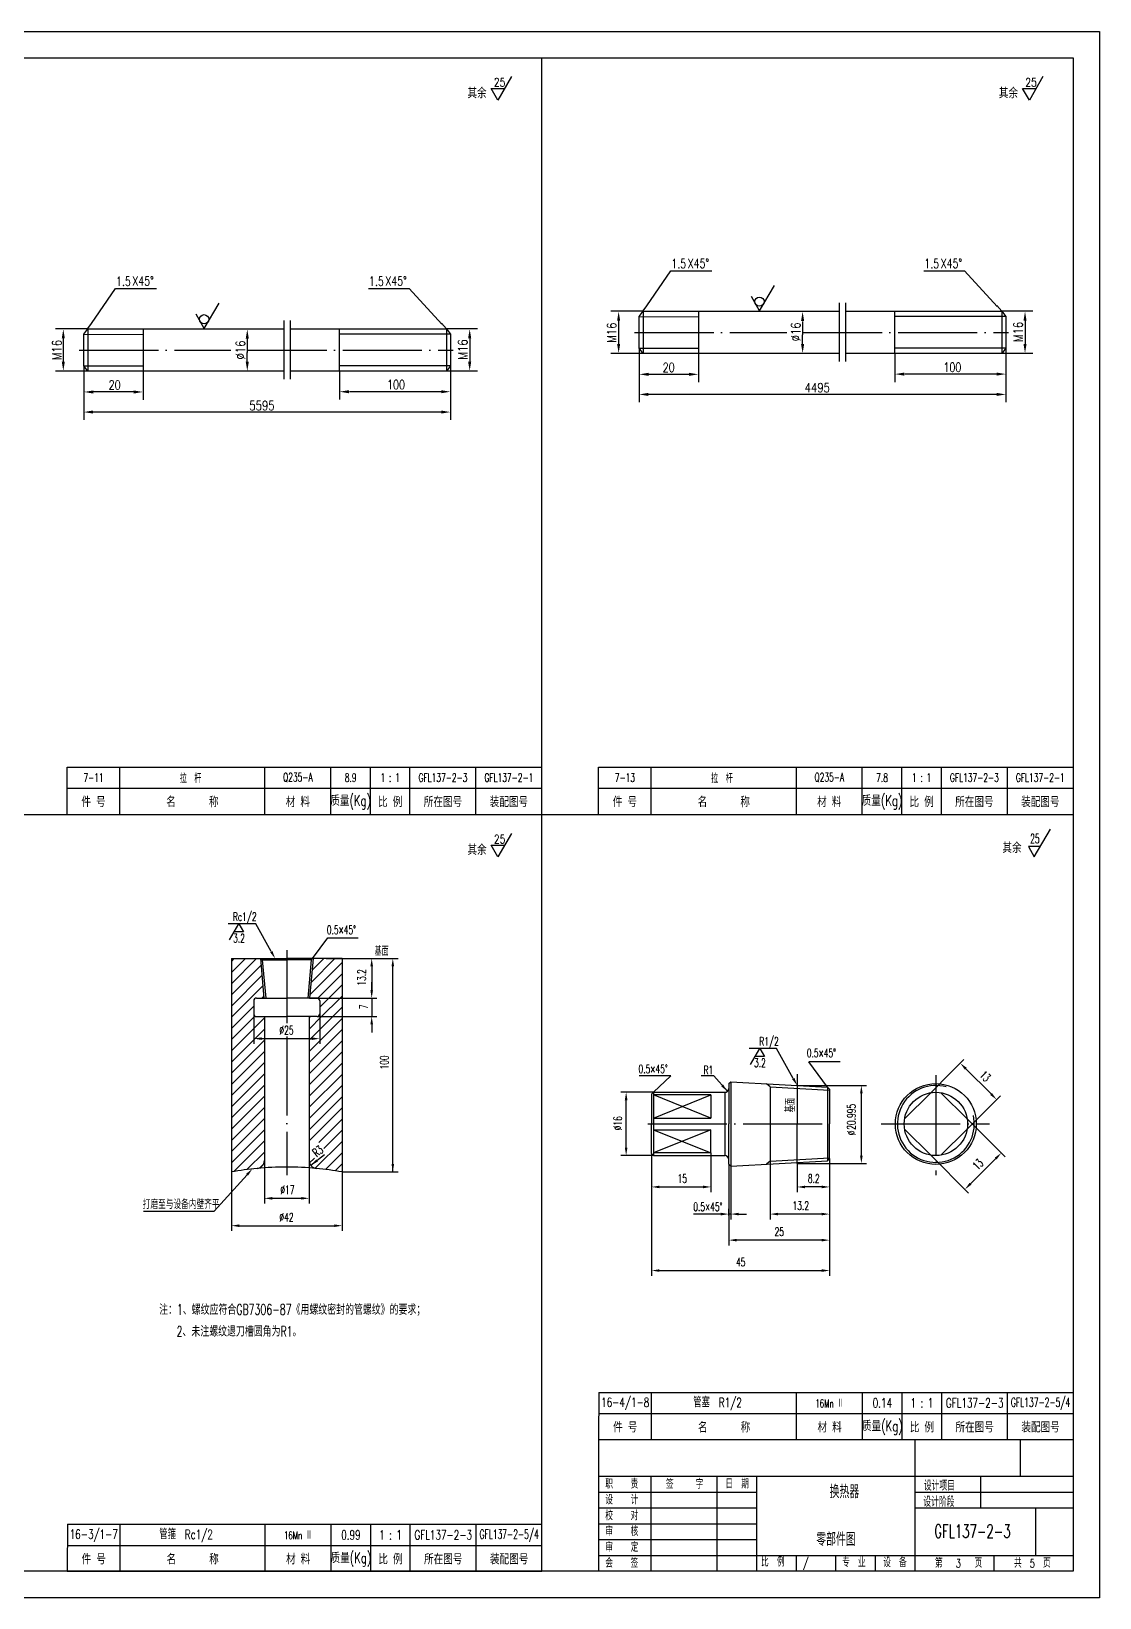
# Model space of a CAD drawing. Extents: x -955 to 1252, y 69 to 1417.
# Drawn here: x 847 to 1252, y 77 to 671 of the extents above; entities that cross this region are included whole.
import ezdxf
from ezdxf.enums import TextEntityAlignment as Align

# ---------------------------------------------------------------- set-up
doc = ezdxf.new("R2010")
doc.units = 0
doc.header["$MEASUREMENT"] = 0
doc.linetypes.add('DASHDOT-M', pattern=[36, 30, -3, 0, -3])
doc.linetypes.add('DIVIDE-M', pattern=[39, 30, -3, 0, -3, 0, -3])
doc.layers.get('0').update_dxf_attribs({"linetype": 'CONTINUOUS'})
for name, color, linetype in [('1', 3, 'CONTINUOUS'), ('CDR_DWG1', 4, 'CONTINUOUS'), ('CDR_DWG3', 1, 'DASHDOT-M'), ('CDR_DWG4', 3, 'DIVIDE-M'), ('XS', 2, 'CONTINUOUS')]:
    doc.layers.add(name, color=color, linetype=linetype)
doc.styles.add('HZ', font='romans', dxfattribs={"width": 0.7, "bigfont": 'hz'})

# ---------------------------------------------------------------- blocks, each defined once
blk = doc.blocks.new('*X116')
at = {"layer": '1', "color": 0, "linetype": 'Continuous'}
for p, q in [((-21353.77, -21613.13), (-21344.22, -21603.58)), ((-21353.77, -21608.89), (-21348.46, -21603.58)), ((-21353.77, -21604.65), (-21352.71, -21603.58)), ((-21323.57, -21612.63), (-21314.52, -21603.58)), ((-21323.15, -21607.97), (-21318.76, -21603.58)), ((-21353.77, -21617.37), (-21342.55, -21606.16)), ((-21324, -21617.3), (-21311.77, -21605.07)), ((-21321.04, -21618.58), (-21311.77, -21609.32)), ((-21353.77, -21621.62), (-21342.2, -21610.05)), ((-21353.77, -21625.86), (-21341.85, -21613.94)), ((-21316.79, -21618.58), (-21311.77, -21613.56)), ((-21342.25, -21618.58), (-21341.49, -21617.83)), ((-21321.06, -21618.61), (-21321.04, -21618.58)), ((-21320.27, -21622.06), (-21316.79, -21618.58)), ((-21319.55, -21625.58), (-21312.55, -21618.58)), ((-21312.55, -21618.58), (-21311.77, -21617.8)), ((-21353.77, -21630.1), (-21345.27, -21621.6)), ((-21353.77, -21634.34), (-21344.83, -21625.41)), ((-21353.77, -21638.59), (-21341.27, -21626.09)), ((-21324.27, -21634.54), (-21315.31, -21625.58)), ((-21324.27, -21630.3), (-21319.55, -21625.58)), ((-21324.27, -21626.06), (-21323.79, -21625.58)), ((-21324.27, -21638.79), (-21311.77, -21626.29)), ((-21315.31, -21625.58), (-21311.77, -21622.04)), ((-21353.77, -21642.83), (-21341.27, -21630.33)), ((-21324.27, -21643.03), (-21311.77, -21630.53)), ((-21353.77, -21647.07), (-21341.27, -21634.57)), ((-21353.77, -21651.32), (-21341.27, -21638.82)), ((-21324.27, -21647.27), (-21311.77, -21634.77)), ((-21324.27, -21651.51), (-21311.77, -21639.01)), ((-21353.77, -21655.56), (-21341.27, -21643.06)), ((-21324.27, -21655.76), (-21311.77, -21643.26)), ((-21353.77, -21659.8), (-21341.27, -21647.3)), ((-21324.27, -21660), (-21311.77, -21647.5)), ((-21353.77, -21664.04), (-21341.27, -21651.54)), ((-21353.77, -21668.29), (-21341.27, -21655.79)), ((-21324.27, -21664.24), (-21311.77, -21651.74)), ((-21324.27, -21668.48), (-21311.77, -21655.98)), ((-21353.77, -21672.53), (-21341.27, -21660.03)), ((-21324.27, -21672.73), (-21311.77, -21660.23)), ((-21353.77, -21676.77), (-21341.27, -21664.27)), ((-21353.77, -21681.01), (-21341.27, -21668.51)), ((-21320.58, -21673.29), (-21311.77, -21664.47)), ((-21318.66, -21675.61), (-21311.77, -21668.71)), ((-21352.85, -21684.34), (-21341.27, -21672.76)), ((-21321.94, -21683.13), (-21311.77, -21672.96)), ((-21347.87, -21683.6), (-21341.27, -21677)), ((-21324.27, -21676.97), (-21324.13, -21676.83)), ((-21324.27, -21681.21), (-21322.28, -21679.22)), ((-21318.11, -21683.54), (-21311.77, -21677.2)), ((-21343.11, -21683.08), (-21341.27, -21681.24)), ((-21314.39, -21684.06), (-21311.77, -21681.44))]:
    blk.add_line(p, q, dxfattribs=at)
blk = doc.blocks.new('CZD')
at = {"layer": 'XS'}
blk.add_lwpolyline([(3.5, 6.06), (0, 0), (-1.75, 3.03), (1.75, 3.03)], dxfattribs=at)

msp = doc.modelspace()

# ---------------------------------------------------------------- linework, layer by layer
for p, q in [((410.85, 671.44), (1251.85, 671.44)), ((1251.85, 671.44), (1251.85, 77.44)), ((1040.35, 87.44), (1040.35, 661.44)), ((1080.17, 567.34), (1089.27, 580.57)), ((1089.27, 580.57), (1104.74, 580.57)), ((1185.19, 580.57), (1200.66, 580.57)), ((1213.05, 567.12), (1200.66, 580.57)), ((869.6, 560.65), (878.71, 573.88)), ((878.71, 573.88), (894.18, 573.88)), ((974.62, 573.88), (990.09, 573.88)), ((1002.49, 560.43), (990.09, 573.88)), ((1122.89, 565.45), (1119.82, 570.84)), ((1122.89, 565.45), (1128.52, 575.09)), ((912.33, 558.76), (917.96, 568.41)), ((1078.75, 565.28), (1066.47, 565.28)), ((1226.45, 565.28), (1214.75, 565.28)), ((868.19, 558.59), (855.91, 558.59)), ((868.14, 558.64), (869.75, 560.8)), ((912.33, 558.76), (909.26, 564.15)), ((1015.89, 558.59), (1004.19, 558.59)), ((1069.47, 561.7), (1069.47, 552.54)), ((1139.23, 561.46), (1139.23, 557.96)), ((1223.55, 561.7), (1223.55, 552.64)), ((858.91, 555.02), (858.91, 545.85)), ((928.66, 554.78), (928.66, 551.28)), ((1012.99, 555.02), (1012.99, 545.95)), ((1139.23, 557.96), (1139.23, 556.36)), ((1139.23, 552.86), (1139.23, 556.36)), ((928.66, 551.28), (928.66, 549.67)), ((928.66, 546.17), (928.66, 549.67)), ((1078.75, 549.28), (1066.47, 549.28)), ((1077.25, 551.28), (1077.25, 530.75)), ((1077.25, 551.22), (1077.25, 532.46)), ((1099.75, 549.28), (1099.75, 538.36)), ((1174.24, 549.28), (1174.24, 538.46)), ((1226.45, 549.28), (1214.75, 549.28)), ((1216.25, 551.28), (1216.25, 530.81)), ((868.19, 542.59), (855.91, 542.59)), ((866.69, 544.59), (866.69, 524.06)), ((866.69, 544.53), (866.69, 525.77)), ((889.19, 542.59), (889.19, 531.68)), ((963.67, 542.59), (963.67, 531.77)), ((1015.89, 542.59), (1004.19, 542.59)), ((1005.69, 544.59), (1005.69, 524.13)), ((1096.05, 541.36), (1080.77, 541.36)), ((1212.75, 541.46), (1177.93, 541.46)), ((885.49, 534.68), (870.21, 534.68)), ((1002.19, 534.77), (967.36, 534.77)), ((1212.75, 533.75), (1080.47, 533.75)), ((1002.19, 527.06), (869.91, 527.06)), ((860.35, 384.44), (1040.35, 384.44)), ((1061.85, 384.44), (1241.85, 384.44)), ((435.85, 374.44), (1241.85, 374.44)), ((1227.08, 358.41), (1233.16, 368.94)), ((1229.3, 362.26), (1224.86, 362.26)), ((1224.86, 362.26), (1227.08, 358.41)), ((922.68, 332.94), (921.41, 332.94)), ((925.48, 332.94), (922.68, 332.94)), ((931.87, 332.94), (923.06, 332.94)), ((937.76, 322.44), (931.87, 332.94)), ((953.45, 319.82), (959.21, 327.72)), ((959.21, 327.72), (970.66, 327.72)), ((934.36, 319.32), (933.81, 319.82)), ((952.9, 319.32), (953.45, 319.82)), ((958.63, 319.82), (977.83, 319.82)), ((975.83, 316.82), (975.83, 307.82)), ((977.83, 319.82), (985.84, 319.82)), ((983.84, 238.9), (983.84, 316.82)), ((975.83, 307.82), (975.83, 310.82)), ((952.29, 304.82), (977.83, 304.82)), ((975.83, 304.82), (975.83, 297.82)), ((931.13, 298.82), (931.13, 287.44)), ((955.13, 297.82), (977.83, 297.82)), ((956.13, 299.32), (956.13, 287.44)), ((975.83, 294.82), (975.83, 291.82)), ((934.13, 289.44), (953.13, 289.44)), ((943.63, 289.23), (943.85, 289.44)), ((1120.19, 285.68), (1118.92, 285.68)), ((1122.99, 285.68), (1120.19, 285.68)), ((1129.38, 285.68), (1120.57, 285.68)), ((1135.69, 274.32), (1129.38, 285.68)), ((1148.7, 271.07), (1141.55, 280.71)), ((1153.46, 280.71), (1141.55, 280.71)), ((1182.85, 263.99), (1200.41, 281.55)), ((1089.2, 275.3), (1077.29, 275.3)), ((1082.7, 269.09), (1089.2, 275.3)), ((1105.54, 275.31), (1100.75, 275.31)), ((1105.54, 275.31), (1110.69, 269.47)), ((1137.15, 275.97), (1137.15, 257.09)), ((1210.66, 268.47), (1201.12, 278.01)), ((1082.7, 269.09), (1070.31, 269.09)), ((1126.95, 271.19), (1126.95, 220.91)), ((1137.15, 271.7), (1163.5, 271.7)), ((1161.5, 245.12), (1161.5, 268.7)), ((1196.64, 250.2), (1214.2, 267.76)), ((1072.31, 248.09), (1072.31, 266.09)), ((1137.15, 242.12), (1137.15, 257.09)), ((1201.58, 259.04), (1215.96, 244.67)), ((957.9, 245.36), (952.76, 241.39)), ((1082.7, 245.09), (1070.31, 245.09)), ((1081.95, 245.84), (1081.95, 231.2)), ((1104.45, 246.1), (1104.45, 231.2)), ((1149.45, 243.94), (1149.45, 231.2)), ((1187.8, 245.25), (1202.17, 230.88)), ((1202.88, 234.41), (1212.42, 243.96)), ((928.57, 237.82), (916.11, 224.01)), ((922.63, 238.9), (922.63, 216.51)), ((935.13, 243.22), (935.13, 226.89)), ((952.13, 243.22), (952.13, 226.89)), ((964.63, 238.9), (964.63, 216.51)), ((964.63, 238.9), (985.84, 238.9)), ((1111.2, 241.81), (1111.2, 211.03)), ((1111.99, 241.09), (1111.99, 220.91)), ((1137.15, 242.12), (1163.5, 242.12)), ((1137.15, 242.12), (1137.15, 231.2)), ((1084.95, 233.2), (1101.45, 233.2)), ((1146.45, 233.2), (1140.15, 233.2)), ((938.13, 228.89), (949.13, 228.89)), ((1081.95, 231.2), (1081.95, 199.5)), ((1149.45, 231.2), (1149.45, 220.91)), ((889.32, 224.01), (916.11, 224.01)), ((1108.2, 222.91), (1097.82, 222.91)), ((1111.2, 222.36), (1111.2, 224.91)), ((1111.99, 222.91), (1111.2, 222.91)), ((1114.99, 222.91), (1117.99, 222.91)), ((1146.45, 222.91), (1129.95, 222.91)), ((1149.45, 220.91), (1149.45, 211.03)), ((925.63, 218.51), (961.63, 218.51)), ((1146.45, 213.03), (1114.2, 213.03)), ((1149.45, 211.03), (1149.45, 199.5)), ((1084.95, 201.5), (1146.45, 201.5)), ((1061.96, 147.29), (1241.96, 147.29)), ((1061.85, 137.47), (1241.85, 137.47)), ((1061.85, 137.47), (1241.85, 137.47)), ((1181.85, 87.47), (1181.85, 137.47)), ((1221.85, 123.47), (1221.85, 137.47)), ((1061.85, 123.47), (1241.85, 123.47)), ((1081.85, 87.47), (1081.85, 123.47)), ((1106.85, 87.47), (1106.85, 123.47)), ((1121.85, 87.47), (1121.85, 123.47)), ((1206.85, 111.47), (1206.85, 123.47)), ((1206.85, 111.47), (1206.85, 123.47)), ((1061.85, 117.47), (1121.85, 117.47)), ((1181.85, 117.47), (1241.85, 117.47)), ((1061.85, 111.47), (1121.85, 111.47)), ((1181.85, 111.47), (1241.85, 111.47)), ((1227.47, 111.47), (1227.47, 93.47)), ((1061.85, 105.47), (1121.85, 105.47)), ((860.46, 97.26), (1040.46, 97.26)), ((1061.85, 99.47), (1121.85, 99.47)), ((1061.85, 93.47), (1241.85, 93.47)), ((1136.85, 87.47), (1136.85, 93.47)), ((1151.85, 87.47), (1151.85, 93.47)), ((1166.85, 87.47), (1166.85, 93.47)), ((1211.85, 87.47), (1211.85, 93.47)), ((860.35, 87.44), (1040.35, 87.44)), ((1251.85, 77.44), (410.85, 77.44))]:
    msp.add_line(p, q)
for points in [[(1028.86, 654.26), (1023.71, 645.34), (1021.13, 649.8), (1026.28, 649.8)], [(1230.36, 654.26), (1225.21, 645.34), (1222.63, 649.8), (1227.78, 649.8)], [(1028.86, 367.26), (1023.71, 358.34), (1021.13, 362.8), (1026.28, 362.8)]]:
    msp.add_lwpolyline(points)
for centre in [(1122.85, 568.93), (912.29, 562.25)]:
    msp.add_circle(centre, 1.75)
for points in [[(1070.05, 561.7), (1068.89, 561.7), (1069.47, 565.2)], [(1139.81, 561.63), (1138.64, 561.63), (1139.23, 565.13)], [(1224.13, 561.7), (1222.97, 561.7), (1223.55, 565.2)], [(859.49, 555.02), (858.33, 555.02), (858.91, 558.52)], [(929.25, 554.94), (928.08, 554.94), (928.66, 558.44)], [(1013.57, 555.02), (1012.4, 555.02), (1012.99, 558.52)], [(1070.05, 552.85), (1068.89, 552.85), (1069.47, 549.35)], [(1139.81, 552.86), (1138.64, 552.86), (1139.23, 549.36)], [(1224.13, 552.85), (1222.97, 552.85), (1223.55, 549.35)], [(859.49, 546.17), (858.33, 546.17), (858.91, 542.67)], [(929.25, 546.17), (928.08, 546.17), (928.66, 542.67)], [(1013.57, 546.17), (1012.4, 546.17), (1012.99, 542.67)], [(1080.83, 540.78), (1080.83, 541.95), (1077.33, 541.36)], [(1096.17, 540.78), (1096.17, 541.95), (1099.67, 541.36)], [(1177.74, 540.88), (1177.74, 542.04), (1174.24, 541.46)], [(1212.75, 540.88), (1212.75, 542.04), (1216.25, 541.46)], [(870.26, 534.09), (870.26, 535.26), (866.76, 534.68)], [(885.61, 534.09), (885.61, 535.26), (889.11, 534.68)], [(967.17, 534.19), (967.17, 535.36), (963.67, 534.77)], [(1002.19, 534.19), (1002.19, 535.36), (1005.69, 534.77)], [(1080.75, 533.17), (1080.75, 534.33), (1077.25, 533.75)], [(1212.75, 533.17), (1212.75, 534.33), (1216.25, 533.75)], [(870.19, 526.48), (870.19, 527.65), (866.69, 527.06)], [(1002.19, 526.48), (1002.19, 527.65), (1005.69, 527.06)], [(938.2, 322.68), (937.33, 322.19), (939.23, 319.82)], [(975.33, 316.82), (976.33, 316.82), (975.83, 319.82)], [(983.34, 316.82), (984.34, 316.82), (983.84, 319.82)], [(975.33, 307.82), (976.33, 307.82), (975.83, 304.82)], [(975.33, 307.82), (976.33, 307.82), (975.83, 304.82)], [(975.33, 294.82), (976.33, 294.82), (975.83, 297.82)], [(934.13, 289.94), (934.13, 288.94), (931.13, 289.44)], [(953.13, 289.94), (953.13, 288.94), (956.13, 289.44)], [(1201.47, 278.37), (1200.76, 277.66), (1198.99, 280.13)], [(1136.13, 274.56), (1135.25, 274.08), (1137.15, 271.7)], [(1071.81, 266.09), (1072.81, 266.09), (1072.31, 269.09)], [(1109.08, 272.05), (1108.33, 271.39), (1110.69, 269.47)], [(1161, 268.7), (1162, 268.7), (1161.5, 271.7)], [(1211.02, 268.82), (1210.31, 268.11), (1212.78, 266.34)], [(954.82, 243.62), (955.44, 242.83), (952.76, 241.39)], [(1071.81, 248.09), (1072.81, 248.09), (1072.31, 245.09)], [(1161, 245.12), (1162, 245.12), (1161.5, 242.12)], [(1212.07, 244.31), (1212.78, 243.6), (1214.55, 246.08)], [(928.2, 238.16), (928.94, 237.49), (930.58, 240.05)], [(983.34, 241.9), (984.34, 241.9), (983.84, 238.9)], [(1084.95, 233.7), (1084.95, 232.7), (1081.95, 233.2)], [(1101.45, 233.7), (1101.45, 232.7), (1104.45, 233.2)], [(1140.15, 233.7), (1140.15, 232.7), (1137.15, 233.2)], [(1146.45, 233.7), (1146.45, 232.7), (1149.45, 233.2)], [(1202.52, 234.77), (1203.23, 234.06), (1200.76, 232.29)], [(938.13, 229.39), (938.13, 228.39), (935.13, 228.89)], [(949.13, 229.39), (949.13, 228.39), (952.13, 228.89)], [(1108.2, 223.41), (1108.2, 222.41), (1111.2, 222.91)], [(1114.99, 223.41), (1114.99, 222.41), (1111.99, 222.91)], [(1129.95, 223.41), (1129.95, 222.41), (1126.95, 222.91)], [(1146.45, 223.41), (1146.45, 222.41), (1149.45, 222.91)], [(925.63, 219.01), (925.63, 218.01), (922.63, 218.51)], [(961.63, 219.01), (961.63, 218.01), (964.63, 218.51)], [(1114.2, 213.53), (1114.2, 212.53), (1111.2, 213.03)], [(1146.45, 213.53), (1146.45, 212.53), (1149.45, 213.03)], [(1084.95, 202), (1084.95, 201), (1081.95, 201.5)], [(1146.45, 202), (1146.45, 201), (1149.45, 201.5)]]:
    msp.add_solid(points)
at = {"layer": 'CDR_DWG1'}
for p, q in [((435.85, 661.44), (1241.85, 661.44)), ((1241.85, 661.44), (1241.85, 87.44)), ((1077.25, 563.28), (1078.75, 565.28)), ((1078.7, 565.33), (1080.31, 567.49)), ((1078.75, 565.28), (1153.05, 565.28)), ((1155.81, 565.28), (1214.75, 565.28)), ((1174.24, 549.28), (1174.24, 565.28)), ((1214.79, 565.36), (1212.9, 567.41)), ((1214.75, 565.28), (1214.75, 549.28)), ((1214.75, 565.28), (1216.25, 563.28)), ((866.69, 556.59), (868.19, 558.59)), ((868.19, 558.59), (942.49, 558.59)), ((945.25, 558.59), (1004.19, 558.59)), ((963.67, 542.59), (963.67, 558.59)), ((1004.23, 558.68), (1002.34, 560.72)), ((1004.19, 558.59), (1004.19, 542.59)), ((1004.19, 558.59), (1005.69, 556.59)), ((1077.25, 551.28), (1077.25, 563.28)), ((1077.25, 563.28), (1099.8, 563.2)), ((1216.25, 563.28), (1174.17, 563.28)), ((1216.25, 563.28), (1216.25, 551.28)), ((866.69, 556.59), (889.24, 556.51)), ((866.69, 544.59), (866.69, 556.59)), ((1005.69, 556.59), (963.61, 556.6)), ((1005.69, 556.59), (1005.69, 544.59)), ((1078.75, 549.28), (1077.25, 551.28)), ((1077.25, 551.28), (1099.75, 551.28)), ((1153.05, 549.28), (1078.75, 549.28)), ((1214.75, 549.28), (1155.81, 549.28)), ((1216.25, 551.28), (1174.24, 551.28)), ((1216.25, 551.28), (1214.75, 549.28)), ((866.69, 544.59), (889.19, 544.59)), ((868.19, 542.59), (866.69, 544.59)), ((942.49, 542.59), (868.19, 542.59)), ((1004.19, 542.59), (945.25, 542.59)), ((1005.69, 544.59), (963.67, 544.59)), ((1005.69, 544.59), (1004.19, 542.59)), ((860.35, 392.44), (1040.35, 392.44)), ((860.35, 374.44), (860.35, 392.44)), ((880.35, 374.44), (880.35, 392.44)), ((935.35, 374.44), (935.35, 392.44)), ((960.35, 374.44), (960.35, 392.44)), ((975.35, 374.44), (975.35, 392.44)), ((990.35, 374.44), (990.35, 392.44)), ((1015.35, 374.44), (1015.35, 392.44)), ((1061.85, 392.44), (1241.85, 392.44)), ((1061.85, 374.44), (1061.85, 392.44)), ((1081.85, 374.44), (1081.85, 392.44)), ((1136.85, 374.44), (1136.85, 392.44)), ((1161.85, 374.44), (1161.85, 392.44)), ((1176.85, 374.44), (1176.85, 392.44)), ((1191.85, 374.44), (1191.85, 392.44)), ((1216.85, 374.44), (1216.85, 392.44)), ((922.63, 319.82), (943.63, 319.82)), ((922.63, 319.82), (922.63, 238.9)), ((933.62, 319.82), (934.97, 304.82)), ((934.36, 319.32), (943.63, 319.32)), ((934.36, 319.32), (935.67, 304.82)), ((964.63, 319.82), (943.63, 319.82)), ((952.9, 319.32), (943.63, 319.32)), ((952.9, 319.32), (951.59, 304.82)), ((953.64, 319.82), (952.29, 304.82)), ((964.63, 319.82), (964.63, 238.9)), ((931.13, 303.82), (931.13, 298.82)), ((932.13, 304.82), (943.63, 304.82)), ((955.13, 304.82), (943.63, 304.82)), ((956.13, 303.82), (956.13, 298.82)), ((932.13, 297.82), (943.63, 297.82)), ((935.13, 297.82), (935.13, 243.22)), ((955.13, 297.82), (943.63, 297.82)), ((952.13, 297.82), (952.13, 243.22)), ((1081.95, 268.34), (1082.7, 269.09)), ((1081.95, 268.34), (1081.95, 257.09)), ((1082.7, 269.09), (1109.7, 269.09)), ((1082.7, 269.09), (1082.7, 245.09)), ((1082.7, 259.34), (1104.45, 268.08)), ((1104.45, 259.34), (1082.7, 268.08)), ((1104.45, 268.08), (1082.7, 268.08)), ((1104.45, 268.08), (1104.45, 259.34)), ((1109.7, 269.09), (1109.7, 245.09)), ((1111.2, 272.38), (1111.95, 273.06)), ((1111.2, 272.38), (1111.2, 257.09)), ((1111.95, 273.06), (1111.95, 241.12)), ((1111.95, 273.06), (1148.7, 271.07)), ((1126.95, 271.19), (1125.53, 272.33)), ((1126.95, 271.19), (1149.45, 269.95)), ((1148.7, 271.07), (1148.7, 243.12)), ((1148.7, 271.07), (1149.45, 270.25)), ((1149.45, 270.25), (1149.45, 257.09)), ((1177.9, 259.04), (1187.8, 268.93)), ((1191.69, 268.93), (1201.58, 259.04)), ((1081.95, 245.84), (1081.95, 257.09)), ((1082.7, 259.34), (1104.45, 259.34)), ((1111.2, 241.81), (1111.2, 257.09)), ((1149.45, 243.94), (1149.45, 257.09)), ((1104.45, 254.84), (1082.7, 246.1)), ((1082.7, 254.84), (1104.45, 246.1)), ((1082.7, 254.84), (1104.45, 254.84)), ((1104.45, 246.1), (1104.45, 254.84)), ((1177.9, 255.15), (1187.8, 245.25)), ((1191.69, 245.25), (1201.58, 255.15)), ((1081.95, 245.84), (1082.7, 245.09)), ((1104.45, 246.1), (1082.7, 246.1)), ((1082.7, 245.09), (1109.7, 245.09)), ((1126.95, 243), (1149.45, 244.23)), ((1148.7, 243.12), (1149.45, 243.94)), ((1111.2, 241.81), (1111.95, 241.12)), ((1111.95, 241.12), (1148.7, 243.12)), ((1126.95, 243), (1125.53, 241.86)), ((1061.96, 155.29), (1061.85, 137.47)), ((1061.96, 155.29), (1241.96, 155.29)), ((1081.96, 137.29), (1081.96, 155.29)), ((1136.96, 137.29), (1136.96, 155.29)), ((1161.96, 137.29), (1161.96, 155.29)), ((1176.96, 137.29), (1176.96, 155.29)), ((1191.96, 137.29), (1191.96, 155.29)), ((1216.96, 137.29), (1216.96, 155.29)), ((1061.85, 137.47), (1061.85, 87.44)), ((1061.85, 137.47), (1241.85, 137.47)), ((1181.85, 87.47), (1181.85, 137.47)), ((860.46, 105.26), (860.35, 87.44)), ((860.46, 105.26), (1040.46, 105.26)), ((880.46, 87.26), (880.46, 105.26)), ((935.46, 87.26), (935.46, 105.26)), ((960.46, 87.26), (960.46, 105.26)), ((975.46, 87.26), (975.46, 105.26)), ((990.46, 87.26), (990.46, 105.26)), ((1015.46, 87.26), (1015.46, 105.26)), ((1241.85, 87.44), (435.85, 87.44))]:
    msp.add_line(p, q, dxfattribs=at)
for points in [[(1078.75, 565.28), (1078.75, 549.28)], [(1099.75, 565.28), (1099.75, 549.28)], [(868.19, 558.59), (868.19, 542.59)], [(889.19, 558.59), (889.19, 542.59)]]:
    msp.add_lwpolyline(points, dxfattribs=at)
for radius in [15.33, 12]:
    msp.add_circle((1189.74, 257.09), radius, dxfattribs=at)
for centre, radius, start, end in [((932.13, 303.82), 1, 90, 180), ((955.13, 303.82), 1, 0, 90), ((932.13, 298.82), 1, 180, 270), ((955.13, 298.82), 1, 270, 0), ((1109.7, 270.59), 1.5, 270, 0), ((1189.74, 257.09), 14.58, 74.42878, 12.81581), ((1109.7, 243.59), 1.5, 0, 90), ((943.63, 121.55), 119.21, 95.39937, 100.14583), ((932.13, 243.22), 3, 275.39937, 0), ((943.63, 121.55), 119.21, 84.60063, 95.39937), ((955.13, 243.22), 3, 180, 264.60063), ((943.63, 121.55), 119.21, 79.85417, 84.60063)]:
    msp.add_arc(centre, radius, start, end, dxfattribs=at)
at = {"layer": 'CDR_DWG3', "linetype": 'DASHDOT-M'}
for p, q in [((1075.53, 557.28), (1133.27, 557.28)), ((1139.35, 557.28), (1217.24, 557.28)), ((864.97, 550.59), (922.46, 550.59)), ((928.79, 550.59), (1006.68, 550.59)), ((943.63, 323.01), (943.63, 295.35)), ((943.63, 290.24), (943.63, 237.65)), ((1189.74, 275.57), (1189.74, 237.73)), ((1080.52, 257.09), (1152.33, 257.09)), ((1169, 257.09), (1210.03, 257.09))]:
    msp.add_line(p, q, dxfattribs=at)
at = {"layer": 'CDR_DWG4', "linetype": 'DIVIDE-M'}
for p, q in [((1153.05, 568.48), (1153.05, 546.23)), ((1155.65, 546.23), (1155.65, 568.44)), ((942.49, 561.8), (942.49, 539.55)), ((945.09, 539.55), (945.09, 561.76))]:
    msp.add_line(p, q, dxfattribs=at)

# ---------------------------------------------------------------- block references
at = {"rotation": 180}
for p in [(925.48, 332.94), (1122.99, 285.68)]:
    msp.add_blockref('CZD', p, dxfattribs=at)
msp.add_blockref('*X116', (22276.4, 21923.4))

# ---------------------------------------------------------------- texts
at = {"style": 'HZ'}
for s, height, width, p in [('25', 3.2, 0.8, (1022.15, 650.5)), ('25', 3.2, 0.8, (1223.65, 650.5)), ('其余', 4, 0.7, (1012.13, 646.05)), ('其余', 4, 0.7, (1213.63, 646.05)), ('其余', 4, 0.7, (1012.13, 359.05)), ('25', 3.2, 0.8, (1022.15, 363.5)), ('其余', 4, 0.7, (1214.97, 359.83)), ('25', 3.5, 0.6, (1225.51, 363.55)), ('Rc1/2', 3.2, 0.65, (923.21, 334.07)), ('3.2', 3.2, 0.65, (923.29, 325.94)), ('0.5×45%%d', 3.2, 0.65, (958.81, 329.1)), ('基面', 3.2, 0.65, (976.91, 320.91)), ('%%c25', 3.2, 0.65, (940.86, 291.04)), ('R1/2', 3.2, 0.65, (1122.79, 286.81)), ('0.5×45%%d', 3.2, 0.65, (1140.81, 282.42)), ('0.5×45%%d', 3.2, 0.65, (1077.02, 276.37)), ('3.2', 3.2, 0.65, (1120.8, 278.68)), ('R1', 3.2, 0.65, (1101.67, 275.95)), ('15', 3.2, 0.65, (1091.81, 234.8)), ('8.2', 3.2, 0.65, (1141.22, 234.8)), ('%%c17', 3.2, 0.65, (941.2, 230.49)), ('打磨至与设备内壁齐平', 3.2, 0.7, (889.02, 224.87)), ('0.5×45%%d', 3.2, 0.65, (1097.78, 224.07)), ('13.2', 3.2, 0.65, (1135.42, 224.51)), ('%%c42', 3.2, 0.65, (940.86, 220.11)), ('25', 3.2, 0.65, (1128.59, 214.63)), ('45', 3.2, 0.65, (1113.96, 203.1)), ('注：1、螺纹应符合GB7306-87《用螺纹密封的管螺纹》的要求；', 4, 0.65, (895.24, 184.71)), ('2、未注螺纹退刀槽圆角为R1。', 4, 0.65, (901.86, 176.46)), ('职    责', 3.2, 0.7, (1064.41, 118.86)), ('签     字', 3.2, 0.7, (1087.42, 118.81)), ('日  期', 3.2, 0.7, (1109.96, 118.9)), ('设计项目', 3.5, 0.65, (1185.19, 118.09)), ('设    计', 3.2, 0.7, (1064.41, 112.86)), ('设计阶段', 3.5, 0.65, (1184.99, 111.94)), ('校    对', 3.2, 0.7, (1064.41, 106.86)), ('审    核', 3.2, 0.7, (1064.41, 100.86)), ('GFL137-2-3', 5, 0.65, (1189.14, 100.15)), ('审    定', 3.2, 0.7, (1064.41, 94.86)), ('会    签', 3.2, 0.7, (1064.41, 88.86)), ('比  例', 3.2, 0.7, (1123.44, 89.28)), ('/', 3.2, 0.7, (1139.4, 89.1)), ('专  业', 3.2, 0.7, (1154.21, 89.07)), ('设  备', 3.2, 0.7, (1169.79, 89.07)), ('第   3   页', 3.2, 0.7, (1189.39, 88.87)), ('共  5  页', 3.2, 0.7, (1219.39, 88.87))]:
    msp.add_text(s, height=height, dxfattribs=dict(at, width=width)).set_placement(p)
for s, width, p in [('1.5', 0.75, (1092.25, 581.61)), ('X45%%D', 0.75, (1099.7, 581.69)), ('1.5', 0.75, (1188.17, 581.61)), ('X45%%D', 0.75, (1195.62, 581.69)), ('1.5', 0.75, (881.69, 574.92)), ('X45%%D', 0.75, (889.14, 575)), ('1.5', 0.75, (977.61, 574.92)), ('X45%%D', 0.75, (985.06, 575)), ('20', 0.75, (1088.45, 542.22)), ('100', 0.75, (1196.02, 542.31)), ('20', 0.75, (878.39, 535.57)), ('100', 0.75, (985.08, 535.73)), ('4495', 0.8, (1144.78, 534.56)), ('5595', 0.8, (934.22, 527.78))]:
    msp.add_text(s, height=3.5, dxfattribs=dict(at, width=width)).set_placement(p, align=Align.CENTER)
at = {"style": 'HZ', "width": 0.8}
for s, p in [('M16', (1068.58, 557.16)), ('%%C16', (1138.38, 557.46)), ('M16', (1222.68, 557.46)), ('M16', (858.22, 550.58)), ('%%C16', (927.82, 550.58)), ('M16', (1012.12, 550.78))]:
    msp.add_text(s, height=3.5, rotation=90, dxfattribs=at).set_placement(p, align=Align.CENTER)
at = {"style": 'HZ'}
for s, height, width, p in [('7-11', 3.2, 0.65, (870.35, 388.44)), ('拉  杆 ', 3.2, 0.65, (907.85, 388.44)), ('Q235-A', 3.2, 0.65, (947.85, 388.44)), ('8.9', 3.2, 0.65, (967.85, 388.44)), ('1 : 1', 3.2, 0.65, (982.85, 388.44)), ('GFL137-2-3', 3.2, 0.65, (1002.85, 388.44)), ('GFL137-2-1', 3.2, 0.65, (1027.85, 388.44)), ('7-13', 3.2, 0.65, (1071.85, 388.44)), ('拉  杆 ', 3.2, 0.65, (1109.35, 388.44)), ('Q235-A', 3.2, 0.65, (1149.35, 388.44)), ('7.8', 3.2, 0.65, (1169.35, 388.44)), ('1 : 1', 3.2, 0.65, (1184.35, 388.44)), ('GFL137-2-3', 3.2, 0.65, (1204.35, 388.44)), ('GFL137-2-1', 3.2, 0.65, (1229.35, 388.44)), ('件 号', 4, 0.7, (870.35, 379.44)), ('名      称', 4, 0.7, (907.85, 379.44)), ('材 料', 4, 0.7, (947.85, 379.44)), ('质量(Kg)', 4, 0.7, (967.85, 379.44)), ('比 例', 4, 0.7, (982.85, 379.44)), ('所在图号', 4, 0.7, (1002.85, 379.44)), ('装配图号', 4, 0.7, (1027.85, 379.44)), ('件 号', 4, 0.7, (1071.85, 379.44)), ('名      称', 4, 0.7, (1109.35, 379.44)), ('材 料', 4, 0.7, (1149.35, 379.44)), ('质量(Kg)', 4, 0.7, (1169.35, 379.44)), ('比 例', 4, 0.7, (1184.35, 379.44)), ('所在图号', 4, 0.7, (1204.35, 379.44)), ('装配图号', 4, 0.7, (1229.35, 379.44)), ('16-4/1-8', 3.5, 0.7, (1071.96, 151.29)), ('管塞  R1/2   ', 3.5, 0.7, (1109.46, 151.29)), ('16Mn Ⅱ', 3, 0.65, (1149.46, 151.29)), ('0.14', 3.5, 0.7, (1169.46, 151.29)), ('1 : 1', 3.5, 0.7, (1184.46, 151.29)), ('GFL137-2-3', 3.5, 0.7, (1204.46, 151.29)), ('GFL137-2-5/4', 3.5, 0.6, (1229.46, 151.29)), ('件 号', 4, 0.7, (1071.96, 142.29)), ('名      称', 4, 0.7, (1109.46, 142.29)), ('材 料', 4, 0.7, (1149.46, 142.29)), ('质量(Kg)', 4, 0.7, (1169.46, 142.29)), ('比 例', 4, 0.7, (1184.46, 142.29)), ('所在图号', 4, 0.7, (1204.46, 142.29)), ('装配图号', 4, 0.7, (1229.46, 142.29)), ('换热器', 5, 0.65, (1155.08, 117.91)), ('16-3/1-7', 3.5, 0.7, (870.46, 101.26)), ('管箍  Rc1/2   ', 3.5, 0.7, (907.96, 101.26)), ('16Mn Ⅱ', 3, 0.65, (947.96, 101.26)), ('0.99', 3.5, 0.7, (967.96, 101.26)), ('1 : 1', 3.5, 0.7, (982.96, 101.26)), ('GFL137-2-3', 3.5, 0.7, (1002.96, 101.26)), ('GFL137-2-5/4', 3.5, 0.6, (1027.96, 101.26)), ('零部件图', 5, 0.65, (1151.85, 99.85)), ('质量(Kg)', 4, 0.7, (967.96, 92.26)), ('件 号', 4, 0.7, (870.46, 92.26)), ('名      称', 4, 0.7, (907.96, 92.26)), ('材 料', 4, 0.7, (947.96, 92.26)), ('比 例', 4, 0.7, (982.96, 92.26)), ('所在图号', 4, 0.7, (1002.96, 92.26)), ('装配图号', 4, 0.7, (1027.96, 92.26))]:
    msp.add_text(s, height=height, dxfattribs=dict(at, width=width)).set_placement(p, align=Align.MIDDLE)
at = {"style": 'HZ', "width": 0.65}
for s, rotation, p in [('13.2', 90, (973.6, 309.54)), ('7', 90, (974.42, 300.57)), ('100', 90, (982.24, 277.74)), ('13', 315, (1206.04, 275.35)), ('基面', 90, (1136.28, 261.52)), ('20.995', 90, (1159.32, 254.88)), ('%%c16', 90, (1070.71, 254.67)), ('%%c', 90, (1159.32, 252.8)), ('R3', 37.69483, (954.96, 244.4)), ('13', 45, (1205.54, 239.34))]:
    msp.add_text(s, height=3.2, rotation=rotation, dxfattribs=at).set_placement(p)

doc.saveas('drawing.dxf')
